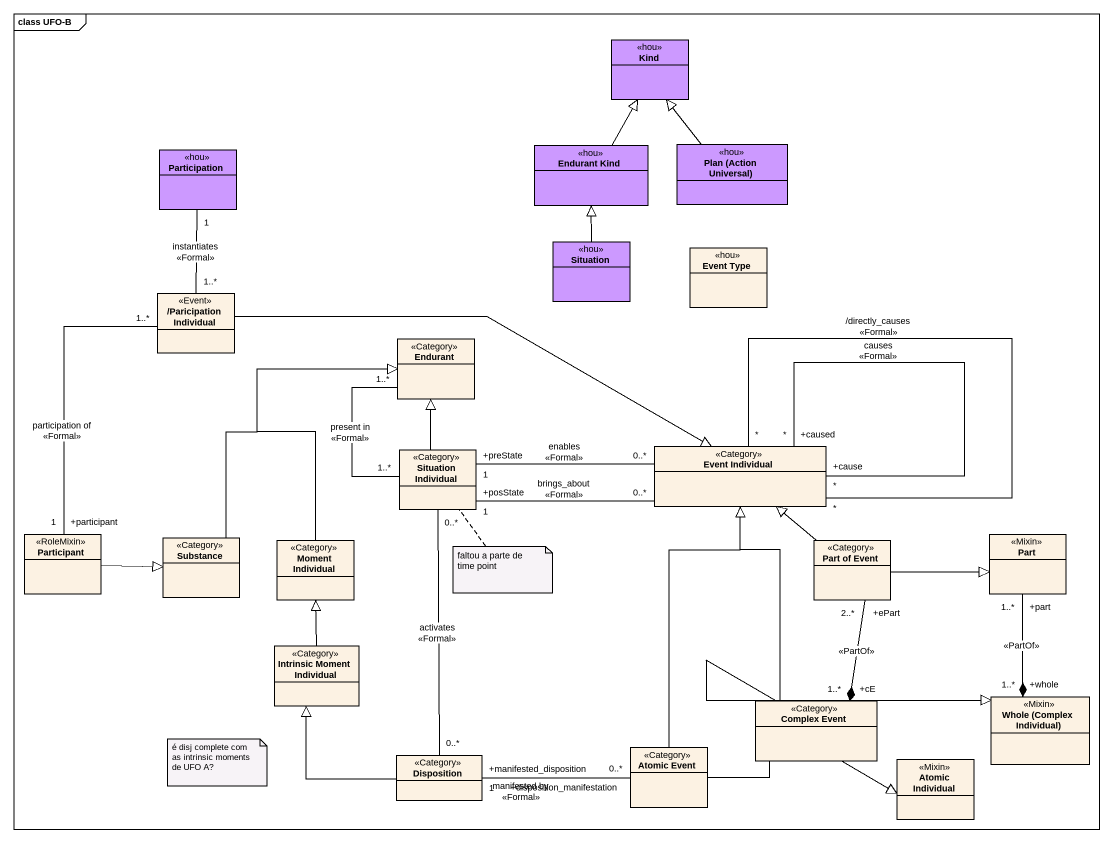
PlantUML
@startuml
mainframe class UFO-B
hide circle
hide empty members
class Kind <<hou>> #CC99FF
class Participation <<hou>> #CC99FF
class "Endurant Kind" as Endurant_Kind <<hou>> #CC99FF
class "Plan (Action Universal)" as Plan_Action_Universal <<hou>> #CC99FF
class Situation <<hou>> #CC99FF
class "Event Type" as Event_Type <<hou>>
class "/Paricipation Individual" as Paricipation_Individual <<Event>>
class Endurant <<Category>>
class "Situation Individual" as Situation_Individual <<Category>>
class "Event Individual" as Event_Individual <<Category>>
class "Participant" as Participant_ <<RoleMixin>>
class Substance <<Category>>
class "Moment Individual" as Moment_Individual <<Category>>
class "Part of Event" as Part_of_Event <<Category>>
class Part <<Mixin>>
class "Intrinsic Moment Individual" as Intrinsic_Moment_Individual <<Category>>
class "Whole (Complex Individual)" as Whole_Complex_Individual <<Mixin>>
class "Complex Event" as Complex_Event <<Category>>
class Disposition <<Category>>
class "Atomic Event" as Atomic_Event <<Category>>
class "Atomic Individual" as Atomic_Individual <<Mixin>>
Endurant_Kind -up-|> Kind
Plan_Action_Universal -up-|> Kind
Situation -up-|> Endurant_Kind
Paricipation_Individual "1..*" -up- "1" Participation : instantiates\n<<Formal>>
Paricipation_Individual -right-|> Event_Individual
Paricipation_Individual "1..*" -- "+participant\n1" Participant_ : participation of\n<<Formal>>
Endurant "1..*" -- "1..*" Situation_Individual : present in\n<<Formal>>
Situation_Individual -up-|> Endurant
Situation_Individual "0..*" -- "0..*" Disposition : activates\n<<Formal>>
Event_Individual "0..*" -left- "+preState\n1" Situation_Individual : enables\n<<Formal>>
Event_Individual "0..*" -left- "+posState\n1" Situation_Individual : brings_about\n<<Formal>>
Event_Individual "+cause\n*" -- "+caused\n*" Event_Individual : causes\n<<Formal>>
Event_Individual "*" -- "*" Event_Individual : /directly_causes\n<<Formal>>
Participant_ -right-|> Substance
Substance -up-|> Endurant
Moment_Individual -up-|> Endurant
Part_of_Event -up-|> Event_Individual
Part_of_Event -right-|> Part
Intrinsic_Moment_Individual -up-|> Moment_Individual
Whole_Complex_Individual "+whole\n1..*" *-up- "+part\n1..*" Part : <<PartOf>>
Complex_Event -up-|> Event_Individual
Complex_Event "+cE\n1..*" *-up- "+ePart\n2..*" Part_of_Event : <<PartOf>>
Complex_Event -right-|> Whole_Complex_Individual
Disposition -up-|> Intrinsic_Moment_Individual
Disposition "+manifested_disposition\n1" -right- "+disposition_manifestation\n0..*" Atomic_Event : manifested by\n<<Formal>>
Atomic_Event -up-|> Event_Individual
Atomic_Event -right-|> Atomic_Individual
note bottom of Situation_Individual : faltou a parte de time point
note as N2
  é disj complete com as intrinsic moments de UFO A?
end note
@enduml
